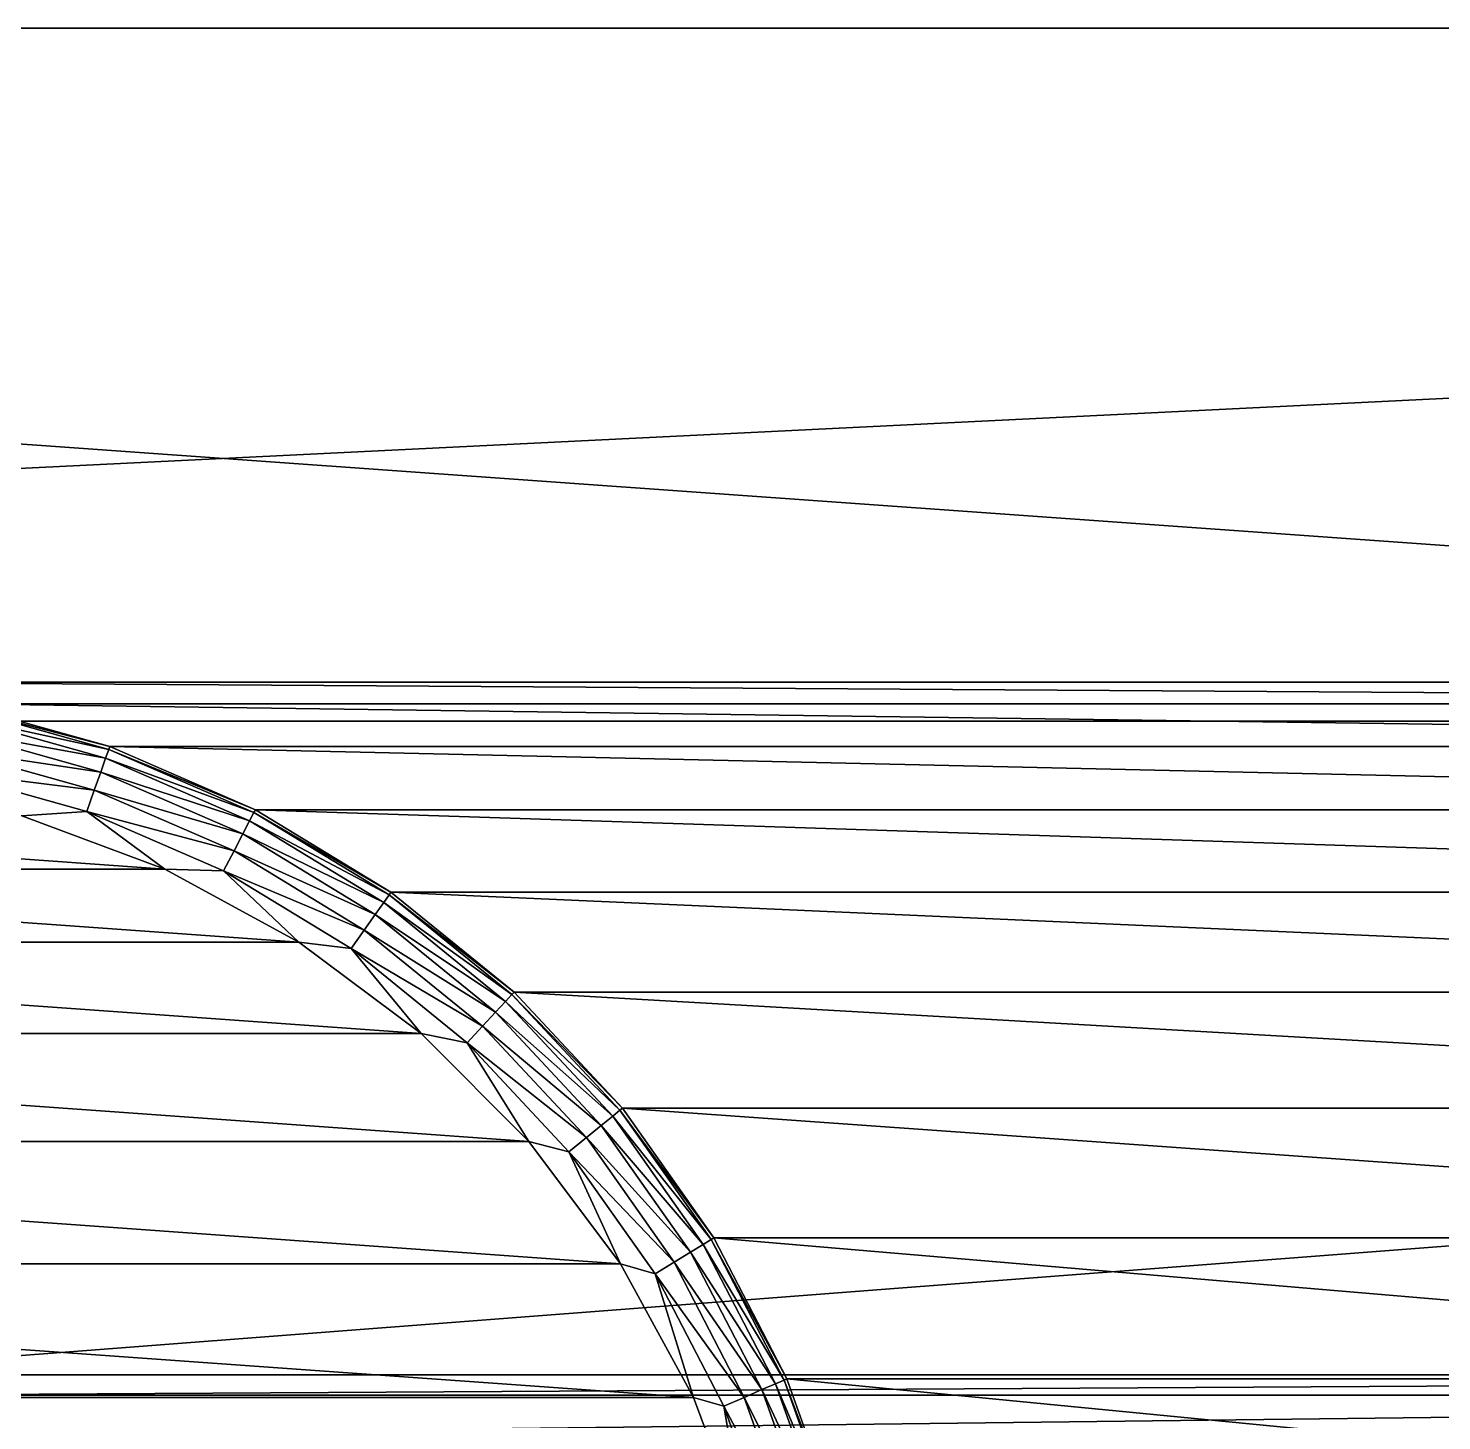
# Model space of a CAD drawing. Extents: x 464 to 15145, y 328 to 7622.
# Drawn here: x 6263 to 7666, y 6240 to 7622 of the extents above; entities that cross this region are included whole.
import ezdxf

# ---------------------------------------------------------------- set-up
doc = ezdxf.new("R2010")
doc.units = 0
doc.layers.get('0').update_dxf_attribs({"linetype": 'CONTINUOUS'})

msp = doc.modelspace()

# ---------------------------------------------------------------- linework, layer by layer
at = {"color": 7}
for points in [[(15145.1, 7622.4), (464.1, 7622.4), (15145.1, 7622.4, -4432), (15145.1, 7622.4)], [(15145.1, 7622.4, -4432), (464.1, 7622.4), (464.1, 7622.4, -4432), (15145.1, 7622.4, -4432)], [(6036.7, 6973.4, -4432), (9572.5, 6973.4, -4432), (464.1, 7622.4, -4432), (6036.7, 6973.4, -4432)], [(464.1, 7622.4, -4432), (9572.5, 6973.4, -4432), (15145.1, 7622.4, -4432), (464.1, 7622.4, -4432)], [(1152, 6934.5), (464.1, 7622.4), (15145.1, 7622.4), (1152, 6934.5)], [(1152, 6934.5), (15145.1, 7622.4), (14457.2, 6934.5), (1152, 6934.5)], [(6192.7, 6951.9, -4432), (9416.4, 6951.9, -4432), (6036.7, 6973.4, -4432), (6192.7, 6951.9, -4432)], [(6036.7, 6973.4, -4432), (9416.4, 6951.9, -4432), (9572.5, 6973.4, -4432), (6036.7, 6973.4, -4432)], [(6192.1, 6948.9, -5148.4), (6190.2, 6939.8, -5170.7), (6343.4, 6906.5, -5148.4), (6192.1, 6948.9, -5148.4)], [(6192.7, 6951.9, -5124.5), (6192.1, 6948.9, -5148.4), (6344.4, 6909.4, -5124.5), (6192.7, 6951.9, -5124.5)], [(6344.4, 6909.4, -5124.5), (6192.1, 6948.9, -5148.4), (6343.4, 6906.5, -5148.4), (6344.4, 6909.4, -5124.5)], [(6192.7, 6951.9, -4432), (6192.7, 6951.9, -5124.5), (6344.4, 6909.4, -4432), (6192.7, 6951.9, -4432)], [(6344.4, 6909.4, -4432), (6192.7, 6951.9, -5124.5), (6344.4, 6909.4, -5124.5), (6344.4, 6909.4, -4432)], [(6344.4, 6909.4, -4432), (9264.7, 6909.4, -4432), (6192.7, 6951.9, -4432), (6344.4, 6909.4, -4432)], [(6192.7, 6951.9, -4432), (9264.7, 6909.4, -4432), (9416.4, 6951.9, -4432), (6192.7, 6951.9, -4432)], [(14457.2, 6934.5, -3744.1), (6006.6, 6285.6, -3744.1), (1152, 6934.5, -3744.1), (14457.2, 6934.5, -3744.1)], [(1152, 6934.5), (14457.2, 6934.5), (1152, 6934.5, -3744.1), (1152, 6934.5)], [(1152, 6934.5, -3744.1), (14457.2, 6934.5), (14457.2, 6934.5, -3744.1), (1152, 6934.5, -3744.1)], [(9602.5, 6285.6, -3744.1), (6006.6, 6285.6, -3744.1), (14457.2, 6934.5, -3744.1), (9602.5, 6285.6, -3744.1)], [(6190.2, 6939.8, -5170.7), (6187.2, 6925.5, -5189.8), (6340.3, 6897.8, -5170.7), (6190.2, 6939.8, -5170.7)], [(6190.2, 6939.8, -5170.7), (6340.3, 6897.8, -5170.7), (6343.4, 6906.5, -5148.4), (6190.2, 6939.8, -5170.7)], [(6187.2, 6925.5, -5189.8), (6183.3, 6906.7, -5204.5), (6335.4, 6884, -5189.8), (6187.2, 6925.5, -5189.8)], [(6187.2, 6925.5, -5189.8), (6335.4, 6884, -5189.8), (6340.3, 6897.8, -5170.7), (6187.2, 6925.5, -5189.8)], [(6183.3, 6906.7, -5204.5), (6178.8, 6884.9, -5213.7), (6329, 6865.9, -5204.5), (6183.3, 6906.7, -5204.5)], [(6183.3, 6906.7, -5204.5), (6329, 6865.9, -5204.5), (6335.4, 6884, -5189.8), (6183.3, 6906.7, -5204.5)], [(6343.4, 6906.5, -5148.4), (6340.3, 6897.8, -5170.7), (6487.4, 6843.9, -5148.4), (6343.4, 6906.5, -5148.4)], [(6344.4, 6909.4, -5124.5), (6343.4, 6906.5, -5148.4), (6488.9, 6846.7, -5124.5), (6344.4, 6909.4, -5124.5)], [(6488.9, 6846.7, -5124.5), (6343.4, 6906.5, -5148.4), (6487.4, 6843.9, -5148.4), (6488.9, 6846.7, -5124.5)], [(6344.4, 6909.4, -4432), (6344.4, 6909.4, -5124.5), (6488.9, 6846.7, -4432), (6344.4, 6909.4, -4432)], [(6488.9, 6846.7, -4432), (6344.4, 6909.4, -5124.5), (6488.9, 6846.7, -5124.5), (6488.9, 6846.7, -4432)], [(6488.9, 6846.7, -4432), (9120.2, 6846.7, -4432), (6344.4, 6909.4, -4432), (6488.9, 6846.7, -4432)], [(6344.4, 6909.4, -4432), (9120.2, 6846.7, -4432), (9264.7, 6909.4, -4432), (6344.4, 6909.4, -4432)], [(6340.3, 6897.8, -5170.7), (6335.4, 6884, -5189.8), (6483.2, 6835.7, -5170.7), (6340.3, 6897.8, -5170.7)], [(6340.3, 6897.8, -5170.7), (6483.2, 6835.7, -5170.7), (6487.4, 6843.9, -5148.4), (6340.3, 6897.8, -5170.7)], [(6178.8, 6884.9, -5213.7), (6257.1, 6840.7, -5216.8), (6321.5, 6844.9, -5213.7), (6178.8, 6884.9, -5213.7)], [(6178.8, 6884.9, -5213.7), (6321.5, 6844.9, -5213.7), (6329, 6865.9, -5204.5), (6178.8, 6884.9, -5213.7)], [(6335.4, 6884, -5189.8), (6329, 6865.9, -5204.5), (6476.5, 6822.7, -5189.8), (6335.4, 6884, -5189.8)], [(6335.4, 6884, -5189.8), (6476.5, 6822.7, -5189.8), (6483.2, 6835.7, -5170.7), (6335.4, 6884, -5189.8)], [(6329, 6865.9, -5204.5), (6321.5, 6844.9, -5213.7), (6467.7, 6805.7, -5204.5), (6329, 6865.9, -5204.5)], [(6329, 6865.9, -5204.5), (6467.7, 6805.7, -5204.5), (6476.5, 6822.7, -5189.8), (6329, 6865.9, -5204.5)], [(6488.9, 6846.7, -5124.5), (6487.4, 6843.9, -5148.4), (6623.5, 6764.8, -5124.5), (6488.9, 6846.7, -5124.5)], [(6488.9, 6846.7, -4432), (6488.9, 6846.7, -5124.5), (6623.5, 6764.8, -4432), (6488.9, 6846.7, -4432)], [(6623.5, 6764.8, -4432), (6488.9, 6846.7, -5124.5), (6623.5, 6764.8, -5124.5), (6623.5, 6764.8, -4432)], [(6623.5, 6764.8, -4432), (8985.6, 6764.8, -4432), (6488.9, 6846.7, -4432), (6623.5, 6764.8, -4432)], [(6488.9, 6846.7, -4432), (8985.6, 6764.8, -4432), (9120.2, 6846.7, -4432), (6488.9, 6846.7, -4432)], [(5516.8, 6787.8, -5216.8), (6399, 6787.8, -5216.8), (5658.8, 6840.7, -5216.8), (5516.8, 6787.8, -5216.8)], [(5658.8, 6840.7, -5216.8), (6399, 6787.8, -5216.8), (6257.1, 6840.7, -5216.8), (5658.8, 6840.7, -5216.8)], [(6257.1, 6840.7, -5216.8), (6399, 6787.8, -5216.8), (6321.5, 6844.9, -5213.7), (6257.1, 6840.7, -5216.8)], [(6321.5, 6844.9, -5213.7), (6399, 6787.8, -5216.8), (6457.4, 6785.9, -5213.7), (6321.5, 6844.9, -5213.7)], [(6321.5, 6844.9, -5213.7), (6457.4, 6785.9, -5213.7), (6467.7, 6805.7, -5204.5), (6321.5, 6844.9, -5213.7)], [(6483.2, 6835.7, -5170.7), (6476.5, 6822.7, -5189.8), (6616.4, 6754.7, -5170.7), (6483.2, 6835.7, -5170.7)], [(6487.4, 6843.9, -5148.4), (6483.2, 6835.7, -5170.7), (6621.7, 6762.3, -5148.4), (6487.4, 6843.9, -5148.4)], [(6483.2, 6835.7, -5170.7), (6616.4, 6754.7, -5170.7), (6621.7, 6762.3, -5148.4), (6483.2, 6835.7, -5170.7)], [(6623.5, 6764.8, -5124.5), (6487.4, 6843.9, -5148.4), (6621.7, 6762.3, -5148.4), (6623.5, 6764.8, -5124.5)], [(6476.5, 6822.7, -5189.8), (6467.7, 6805.7, -5204.5), (6607.9, 6742.7, -5189.8), (6476.5, 6822.7, -5189.8)], [(6476.5, 6822.7, -5189.8), (6607.9, 6742.7, -5189.8), (6616.4, 6754.7, -5170.7), (6476.5, 6822.7, -5189.8)], [(6467.7, 6805.7, -5204.5), (6457.4, 6785.9, -5213.7), (6596.9, 6727.1, -5204.5), (6467.7, 6805.7, -5204.5)], [(6467.7, 6805.7, -5204.5), (6596.9, 6727.1, -5204.5), (6607.9, 6742.7, -5189.8), (6467.7, 6805.7, -5204.5)], [(5383.8, 6715.2, -5216.8), (6532, 6715.2, -5216.8), (5516.8, 6787.8, -5216.8), (5383.8, 6715.2, -5216.8)], [(5516.8, 6787.8, -5216.8), (6532, 6715.2, -5216.8), (6399, 6787.8, -5216.8), (5516.8, 6787.8, -5216.8)], [(6399, 6787.8, -5216.8), (6532, 6715.2, -5216.8), (6457.4, 6785.9, -5213.7), (6399, 6787.8, -5216.8)], [(6457.4, 6785.9, -5213.7), (6532, 6715.2, -5216.8), (6584, 6708.9, -5213.7), (6457.4, 6785.9, -5213.7)], [(6457.4, 6785.9, -5213.7), (6584, 6708.9, -5213.7), (6596.9, 6727.1, -5204.5), (6457.4, 6785.9, -5213.7)], [(6621.7, 6762.3, -5148.4), (6616.4, 6754.7, -5170.7), (6743.5, 6663.1, -5148.4), (6621.7, 6762.3, -5148.4)], [(6623.5, 6764.8, -5124.5), (6621.7, 6762.3, -5148.4), (6745.7, 6665.4, -5124.5), (6623.5, 6764.8, -5124.5)], [(6745.7, 6665.4, -5124.5), (6621.7, 6762.3, -5148.4), (6743.5, 6663.1, -5148.4), (6745.7, 6665.4, -5124.5)], [(6623.5, 6764.8, -4432), (6623.5, 6764.8, -5124.5), (6745.7, 6665.4, -4432), (6623.5, 6764.8, -4432)], [(6745.7, 6665.4, -4432), (6623.5, 6764.8, -5124.5), (6745.7, 6665.4, -5124.5), (6745.7, 6665.4, -4432)], [(6745.7, 6665.4, -4432), (8863.5, 6665.4, -4432), (6623.5, 6764.8, -4432), (6745.7, 6665.4, -4432)], [(6623.5, 6764.8, -4432), (8863.5, 6665.4, -4432), (8985.6, 6764.8, -4432), (6623.5, 6764.8, -4432)], [(6616.4, 6754.7, -5170.7), (6607.9, 6742.7, -5189.8), (6737.2, 6656.4, -5170.7), (6616.4, 6754.7, -5170.7)], [(6616.4, 6754.7, -5170.7), (6737.2, 6656.4, -5170.7), (6743.5, 6663.1, -5148.4), (6616.4, 6754.7, -5170.7)], [(6607.9, 6742.7, -5189.8), (6596.9, 6727.1, -5204.5), (6727.2, 6645.6, -5189.8), (6607.9, 6742.7, -5189.8)], [(6607.9, 6742.7, -5189.8), (6727.2, 6645.6, -5189.8), (6737.2, 6656.4, -5170.7), (6607.9, 6742.7, -5189.8)], [(6596.9, 6727.1, -5204.5), (6584, 6708.9, -5213.7), (6714.2, 6631.7, -5204.5), (6596.9, 6727.1, -5204.5)], [(6596.9, 6727.1, -5204.5), (6714.2, 6631.7, -5204.5), (6727.2, 6645.6, -5189.8), (6596.9, 6727.1, -5204.5)], [(5262.6, 6624.4, -5216.8), (6653.3, 6624.4, -5216.8), (5383.8, 6715.2, -5216.8), (5262.6, 6624.4, -5216.8)], [(5383.8, 6715.2, -5216.8), (6653.3, 6624.4, -5216.8), (6532, 6715.2, -5216.8), (5383.8, 6715.2, -5216.8)], [(6532, 6715.2, -5216.8), (6653.3, 6624.4, -5216.8), (6584, 6708.9, -5213.7), (6532, 6715.2, -5216.8)], [(6584, 6708.9, -5213.7), (6653.3, 6624.4, -5216.8), (6699, 6615.4, -5213.7), (6584, 6708.9, -5213.7)], [(6584, 6708.9, -5213.7), (6699, 6615.4, -5213.7), (6714.2, 6631.7, -5204.5), (6584, 6708.9, -5213.7)], [(6745.7, 6665.4, -5124.5), (6743.5, 6663.1, -5148.4), (6853.2, 6550.3, -5124.5), (6745.7, 6665.4, -5124.5)], [(6745.7, 6665.4, -4432), (6745.7, 6665.4, -5124.5), (6853.2, 6550.3, -4432), (6745.7, 6665.4, -4432)], [(6853.2, 6550.3, -4432), (6745.7, 6665.4, -5124.5), (6853.2, 6550.3, -5124.5), (6853.2, 6550.3, -4432)], [(6853.2, 6550.3, -4432), (8755.9, 6550.3, -4432), (6745.7, 6665.4, -4432), (6853.2, 6550.3, -4432)], [(6745.7, 6665.4, -4432), (8755.9, 6550.3, -4432), (8863.5, 6665.4, -4432), (6745.7, 6665.4, -4432)], [(6737.2, 6656.4, -5170.7), (6727.2, 6645.6, -5189.8), (6843.6, 6542.5, -5170.7), (6737.2, 6656.4, -5170.7)], [(6743.5, 6663.1, -5148.4), (6737.2, 6656.4, -5170.7), (6850.8, 6548.3, -5148.4), (6743.5, 6663.1, -5148.4)], [(6737.2, 6656.4, -5170.7), (6843.6, 6542.5, -5170.7), (6850.8, 6548.3, -5148.4), (6737.2, 6656.4, -5170.7)], [(6853.2, 6550.3, -5124.5), (6743.5, 6663.1, -5148.4), (6850.8, 6548.3, -5148.4), (6853.2, 6550.3, -5124.5)], [(6727.2, 6645.6, -5189.8), (6714.2, 6631.7, -5204.5), (6832.2, 6533.2, -5189.8), (6727.2, 6645.6, -5189.8)], [(6727.2, 6645.6, -5189.8), (6832.2, 6533.2, -5189.8), (6843.6, 6542.5, -5170.7), (6727.2, 6645.6, -5189.8)], [(5155.4, 6517.3, -5216.8), (6760.4, 6517.3, -5216.8), (5262.6, 6624.4, -5216.8), (5155.4, 6517.3, -5216.8)], [(5262.6, 6624.4, -5216.8), (6760.4, 6517.3, -5216.8), (6653.3, 6624.4, -5216.8), (5262.6, 6624.4, -5216.8)], [(6653.3, 6624.4, -5216.8), (6760.4, 6517.3, -5216.8), (6699, 6615.4, -5213.7), (6653.3, 6624.4, -5216.8)], [(6714.2, 6631.7, -5204.5), (6699, 6615.4, -5213.7), (6817.4, 6521.2, -5204.5), (6714.2, 6631.7, -5204.5)], [(6714.2, 6631.7, -5204.5), (6817.4, 6521.2, -5204.5), (6832.2, 6533.2, -5189.8), (6714.2, 6631.7, -5204.5)], [(6699, 6615.4, -5213.7), (6760.4, 6517.3, -5216.8), (6800.1, 6507.1, -5213.7), (6699, 6615.4, -5213.7)], [(6699, 6615.4, -5213.7), (6800.1, 6507.1, -5213.7), (6817.4, 6521.2, -5204.5), (6699, 6615.4, -5213.7)], [(6843.6, 6542.5, -5170.7), (6832.2, 6533.2, -5189.8), (6933.5, 6415.2, -5170.7), (6843.6, 6542.5, -5170.7)], [(6850.8, 6548.3, -5148.4), (6843.6, 6542.5, -5170.7), (6941.4, 6420, -5148.4), (6850.8, 6548.3, -5148.4)], [(6843.6, 6542.5, -5170.7), (6933.5, 6415.2, -5170.7), (6941.4, 6420, -5148.4), (6843.6, 6542.5, -5170.7)], [(6853.2, 6550.3, -5124.5), (6850.8, 6548.3, -5148.4), (6944, 6421.6, -5124.5), (6853.2, 6550.3, -5124.5)], [(6944, 6421.6, -5124.5), (6850.8, 6548.3, -5148.4), (6941.4, 6420, -5148.4), (6944, 6421.6, -5124.5)], [(6853.2, 6550.3, -4432), (6853.2, 6550.3, -5124.5), (6944, 6421.6, -4432), (6853.2, 6550.3, -4432)], [(6944, 6421.6, -4432), (6853.2, 6550.3, -5124.5), (6944, 6421.6, -5124.5), (6944, 6421.6, -4432)], [(6944, 6421.6, -4432), (8665.1, 6421.6, -4432), (6853.2, 6550.3, -4432), (6944, 6421.6, -4432)], [(6853.2, 6550.3, -4432), (8665.1, 6421.6, -4432), (8755.9, 6550.3, -4432), (6853.2, 6550.3, -4432)], [(6832.2, 6533.2, -5189.8), (6817.4, 6521.2, -5204.5), (6920.9, 6407.5, -5189.8), (6832.2, 6533.2, -5189.8)], [(6832.2, 6533.2, -5189.8), (6920.9, 6407.5, -5189.8), (6933.5, 6415.2, -5170.7), (6832.2, 6533.2, -5189.8)], [(5064.6, 6396, -5216.8), (6851.2, 6396, -5216.8), (5155.4, 6517.3, -5216.8), (5064.6, 6396, -5216.8)], [(5155.4, 6517.3, -5216.8), (6851.2, 6396, -5216.8), (6760.4, 6517.3, -5216.8), (5155.4, 6517.3, -5216.8)], [(6760.4, 6517.3, -5216.8), (6851.2, 6396, -5216.8), (6800.1, 6507.1, -5213.7), (6760.4, 6517.3, -5216.8)], [(6817.4, 6521.2, -5204.5), (6800.1, 6507.1, -5213.7), (6904.6, 6397.6, -5204.5), (6817.4, 6521.2, -5204.5)], [(6817.4, 6521.2, -5204.5), (6904.6, 6397.6, -5204.5), (6920.9, 6407.5, -5189.8), (6817.4, 6521.2, -5204.5)], [(6800.1, 6507.1, -5213.7), (6851.2, 6396, -5216.8), (6885.6, 6386, -5213.7), (6800.1, 6507.1, -5213.7)], [(6800.1, 6507.1, -5213.7), (6885.6, 6386, -5213.7), (6904.6, 6397.6, -5204.5), (6800.1, 6507.1, -5213.7)], [(6933.5, 6415.2, -5170.7), (6920.9, 6407.5, -5189.8), (7005.2, 6276.8, -5170.7), (6933.5, 6415.2, -5170.7)], [(6941.4, 6420, -5148.4), (6933.5, 6415.2, -5170.7), (7013.6, 6280.5, -5148.4), (6941.4, 6420, -5148.4)], [(6933.5, 6415.2, -5170.7), (7005.2, 6276.8, -5170.7), (7013.6, 6280.5, -5148.4), (6933.5, 6415.2, -5170.7)], [(6944, 6421.6, -5124.5), (6941.4, 6420, -5148.4), (7016.5, 6281.7, -5124.5), (6944, 6421.6, -5124.5)], [(7016.5, 6281.7, -5124.5), (6941.4, 6420, -5148.4), (7013.6, 6280.5, -5148.4), (7016.5, 6281.7, -5124.5)], [(6944, 6421.6, -4432), (6944, 6421.6, -5124.5), (7016.5, 6281.7, -4432), (6944, 6421.6, -4432)], [(7016.5, 6281.7, -4432), (6944, 6421.6, -5124.5), (7016.5, 6281.7, -5124.5), (7016.5, 6281.7, -4432)], [(7016.5, 6281.7, -4432), (8592.6, 6281.7, -4432), (6944, 6421.6, -4432), (7016.5, 6281.7, -4432)], [(6944, 6421.6, -4432), (8592.6, 6281.7, -4432), (8665.1, 6421.6, -4432), (6944, 6421.6, -4432)], [(6904.6, 6397.6, -5204.5), (6885.6, 6386, -5213.7), (6974.2, 6263.3, -5204.5), (6904.6, 6397.6, -5204.5)], [(6920.9, 6407.5, -5189.8), (6904.6, 6397.6, -5204.5), (6991.7, 6271, -5189.8), (6920.9, 6407.5, -5189.8)], [(6904.6, 6397.6, -5204.5), (6974.2, 6263.3, -5204.5), (6991.7, 6271, -5189.8), (6904.6, 6397.6, -5204.5)], [(6920.9, 6407.5, -5189.8), (6991.7, 6271, -5189.8), (7005.2, 6276.8, -5170.7), (6920.9, 6407.5, -5189.8)], [(4992, 6263, -5216.8), (6923.8, 6263, -5216.8), (5064.6, 6396, -5216.8), (4992, 6263, -5216.8)], [(5064.6, 6396, -5216.8), (6923.8, 6263, -5216.8), (6851.2, 6396, -5216.8), (5064.6, 6396, -5216.8)], [(6851.2, 6396, -5216.8), (6923.8, 6263, -5216.8), (6885.6, 6386, -5213.7), (6851.2, 6396, -5216.8)], [(6885.6, 6386, -5213.7), (6923.8, 6263, -5216.8), (6953.7, 6254.5, -5213.7), (6885.6, 6386, -5213.7)], [(6885.6, 6386, -5213.7), (6953.7, 6254.5, -5213.7), (6974.2, 6263.3, -5204.5), (6885.6, 6386, -5213.7)], [(9602.5, 6285.6, -3744.1), (6102, 6265.4, -3744.1), (6006.6, 6285.6, -3744.1), (9602.5, 6285.6, -3744.1)], [(9507.1, 6265.4, -3744.1), (6102, 6265.4, -3744.1), (9602.5, 6285.6, -3744.1), (9507.1, 6265.4, -3744.1)], [(7005.2, 6276.8, -5170.7), (6991.7, 6271, -5189.8), (7057.4, 6130, -5170.7), (7005.2, 6276.8, -5170.7)], [(7013.6, 6280.5, -5148.4), (7005.2, 6276.8, -5170.7), (7066.2, 6132.4, -5148.4), (7013.6, 6280.5, -5148.4)], [(7005.2, 6276.8, -5170.7), (7057.4, 6130, -5170.7), (7066.2, 6132.4, -5148.4), (7005.2, 6276.8, -5170.7)], [(7016.5, 6281.7, -5124.5), (7013.6, 6280.5, -5148.4), (7069.3, 6133.3, -5124.5), (7016.5, 6281.7, -5124.5)], [(7069.3, 6133.3, -5124.5), (7013.6, 6280.5, -5148.4), (7066.2, 6132.4, -5148.4), (7069.3, 6133.3, -5124.5)], [(7016.5, 6281.7, -4432), (7016.5, 6281.7, -5124.5), (7069.3, 6133.3, -4432), (7016.5, 6281.7, -4432)], [(7069.3, 6133.3, -4432), (7016.5, 6281.7, -5124.5), (7069.3, 6133.3, -5124.5), (7069.3, 6133.3, -4432)], [(7069.3, 6133.3, -4432), (8539.9, 6133.3, -4432), (7016.5, 6281.7, -4432), (7069.3, 6133.3, -4432)], [(7016.5, 6281.7, -4432), (8539.9, 6133.3, -4432), (8592.6, 6281.7, -4432), (7016.5, 6281.7, -4432)], [(4939.1, 6121.1, -5216.8), (6976.7, 6121.1, -5216.8), (4992, 6263, -5216.8), (4939.1, 6121.1, -5216.8)], [(4992, 6263, -5216.8), (6976.7, 6121.1, -5216.8), (6923.8, 6263, -5216.8), (4992, 6263, -5216.8)], [(9507.1, 6265.4, -3744.1), (6191, 6225.7, -3744.1), (6102, 6265.4, -3744.1), (9507.1, 6265.4, -3744.1)], [(9418.1, 6225.7, -3744.1), (6191, 6225.7, -3744.1), (9507.1, 6265.4, -3744.1), (9418.1, 6225.7, -3744.1)], [(6923.8, 6263, -5216.8), (6976.7, 6121.1, -5216.8), (6953.7, 6254.5, -5213.7), (6923.8, 6263, -5216.8)], [(6974.2, 6263.3, -5204.5), (6953.7, 6254.5, -5213.7), (7024.8, 6120.8, -5204.5), (6974.2, 6263.3, -5204.5)], [(6991.7, 6271, -5189.8), (6974.2, 6263.3, -5204.5), (7043.2, 6126, -5189.8), (6991.7, 6271, -5189.8)], [(6974.2, 6263.3, -5204.5), (7024.8, 6120.8, -5204.5), (7043.2, 6126, -5189.8), (6974.2, 6263.3, -5204.5)], [(6991.7, 6271, -5189.8), (7043.2, 6126, -5189.8), (7057.4, 6130, -5170.7), (6991.7, 6271, -5189.8)], [(6953.7, 6254.5, -5213.7), (6976.7, 6121.1, -5216.8), (7003.4, 6114.8, -5213.7), (6953.7, 6254.5, -5213.7)], [(6953.7, 6254.5, -5213.7), (7003.4, 6114.8, -5213.7), (7024.8, 6120.8, -5204.5), (6953.7, 6254.5, -5213.7)]]:
    msp.add_3dface(points, dxfattribs=at)

doc.saveas('drawing.dxf')
